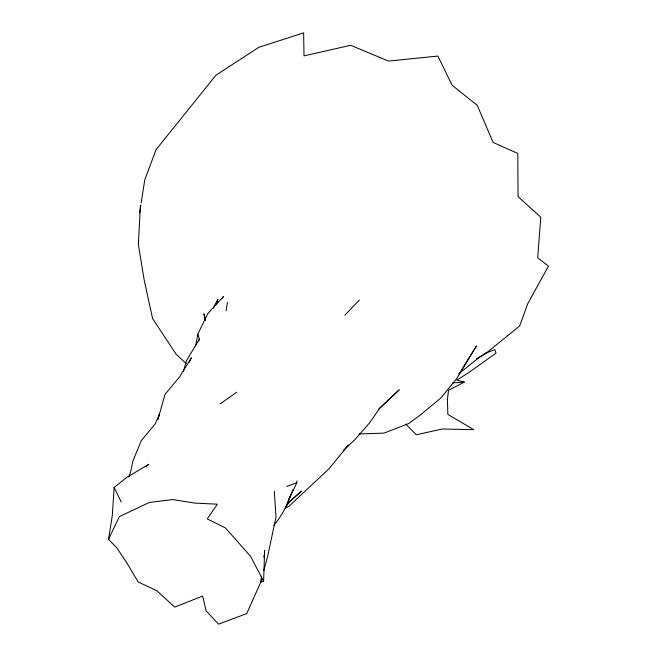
<?xml version="1.0" encoding="UTF-8"?>
<svg xmlns="http://www.w3.org/2000/svg" width="657" height="657" viewBox="0 0 657 657"><rect width="100%" height="100%" fill="white"/><g stroke="black" fill="none" stroke-linecap="round" stroke-linejoin="round"><path stroke-width="0.99" d="M145.632 466.774L148.852 464.294L127.097 477.187L114.146 487.478L112.331 515.375L108.545 539.298L116.889 547.971L126.908 563.016L138.151 581.971L156.785 590.684L174.672 607.117L202.676 596.063L206.084 610.879L218.559 624.15L246.703 613.622L260.813 582.11L263.597 581.297L264.64 550.27L264.401 552.258M140.384 206.076L138.348 244.388L144.179 279.997L152.605 318.596L176.117 354.205L186.317 363.666M261.535 576.123L260.813 582.11L261.831 578.176M263.802 557.218L264.04 555.239M139.621 212.925L140.245 208.918M140.557 206.914L140.869 204.91M141.181 202.906L144.77 179.87L156.079 149.615L215.939 75.194L258.899 47.296L303.633 32.85L304.01 55.878L350.649 45.284L388.525 61.085L437.899 56.075L452.123 85.262L477.228 105.292L493.095 142.397L517.782 153.483L518.061 196.615L540.793 217.253L537.689 257.766L548.455 266.118L527.793 303.624L519.613 325.979L486.558 352.85L476.374 359.141M226.107 310.687L227.445 302.392M195.63 345.902L197.864 334.076L207.702 313.742L223.479 296.471L221.631 298.91M263.876 570.309L267.793 555.707L276.014 516.862L274.289 491.108M183.475 371.115L186.416 360.726L199.383 339.152L197.864 334.076M157.869 419.601L165.038 394.348L179.64 376.814L191.368 357.761L189.191 362.303M198.792 341.04L199.383 339.152M157.779 419.568L159.544 413.885L155.2 423.888L141.206 440.773L132.903 461.009L130.579 472.128L128.805 476.933M216.186 304.101L217.878 299.296L213.295 308.207M287.7 503.319L301.423 491.149L288.743 502.457L285.779 507.303L291.084 494.048C287.101 505.364 281.582 516.139 273.821 525.354M108.545 539.298L119.352 516.591L149.426 502.433L172.684 499.575L194.776 503.09L217.336 504.182L207.275 518.915L225.425 527.941L250.58 556.348L263.597 581.297M291.494 493.111L293.137 489.366M289.08 499.049L296.833 482.813L296.833 480.949M459.974 372.576L476.432 345.96L456.861 378.383L441.134 397.715L420.299 415.068L408.736 423.494L384.025 433.119L358.919 433.973M344.777 315.261L359.313 300.068M346.247 447.212L348.424 445.126L328.829 468.983L288.825 506.358L285.179 508.231M378.309 409.426L399.259 389.798L379.68 408.284L369.677 422.714L354.813 439.755L343.644 450.102M287.29 503.738L288.743 502.457M458.57 373.956L478.961 357.589M220.079 403.915L236.791 392.221M476.925 358.673L486.558 352.85L494.877 349.631L496.01 353.146L469.024 372.404L456.779 380.157L464.285 382.095L448.526 390.324L447.409 399.431L447.852 414.427L473.763 429.662L442.227 429.013L416.21 434.778L405.821 424.102M483.79 354.156L486.558 352.85M286.739 486.435L296.833 482.813M452.451 382.941L464.285 382.095M114.146 487.478L121.208 502.063M205.263 319.688L203.933 313.767L205.37 320.641"/></g></svg>
